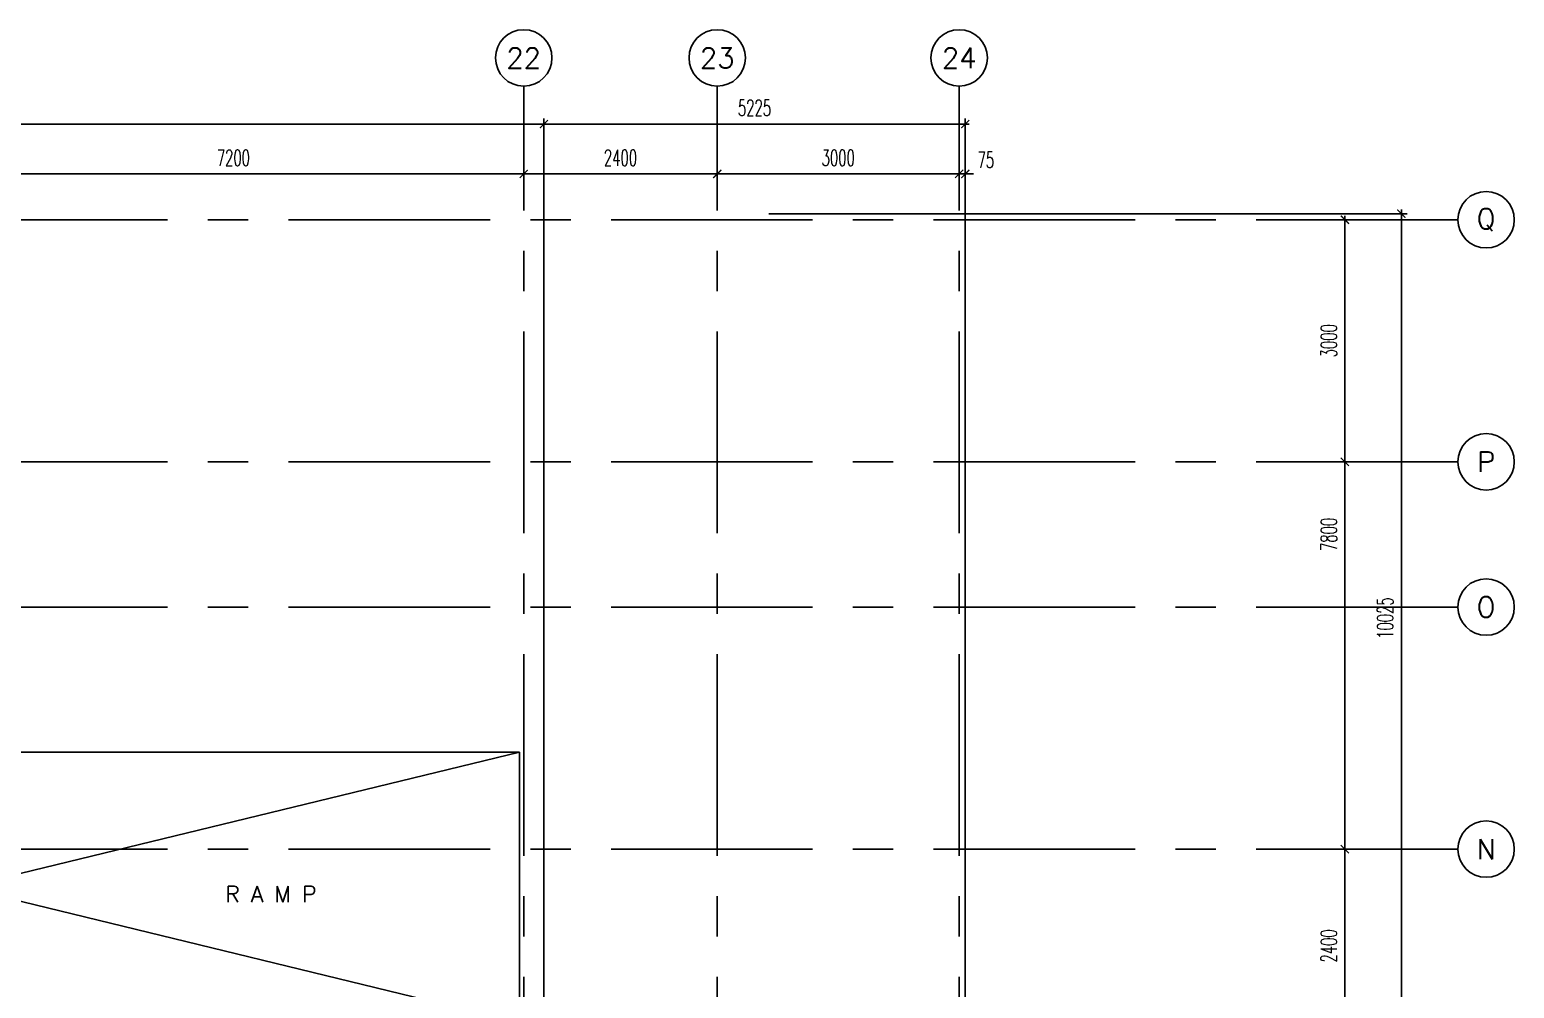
# Model space of a CAD drawing. Extents: x 417866.9 to 417960.2, y 43448 to 43538.2.
# Drawn here: x 417941.81 to 417960.22, y 43526.37 to 43538.25 of the extents above; entities that cross this region are included whole.
import ezdxf
from ezdxf.enums import TextEntityAlignment as Align

# ---------------------------------------------------------------- set-up
doc = ezdxf.new("R2010")
doc.units = 0
doc.header["$MEASUREMENT"] = 0
doc.header["$PDMODE"] = 3
doc.header["$PDSIZE"] = 0.1
doc.linetypes.add('CENTERX2', pattern=[4, 2.5, -0.5, 0.5, -0.5])
doc.layers.get('0').update_dxf_attribs({"color": 11, "linetype": 'CONTINUOUS'})
doc.layers.get('DEFPOINTS').update_dxf_attribs({"color": 11, "linetype": 'CONTINUOUS'})
for name, color, linetype in [('AX-CR', 11, 'CONTINUOUS'), ('AX-DIM', 11, 'CONTINUOUS'), ('AX-TXT', 11, 'CONTINUOUS'), ('AXES', 11, 'CENTERX2'), ('BORDER', 11, 'CONTINUOUS'), ('RM-NAME', 11, 'CONTINUOUS'), ('SLOPE', 11, 'CONTINUOUS'), ('STR', 11, 'CONTINUOUS')]:
    doc.layers.add(name, color=color, linetype=linetype)
doc.styles.add('ROMANS', font='ROMANS.shx', dxfattribs={"width": 0.6})
doc.dimstyles.new('STANDARD in', dxfattribs={"dimtxt": 0.2, "dimasz": 0.1, "dimexe": 0.07, "dimexo": 0.05, "dimgap": 0.1, "dimtad": 1, "dimdec": 0, "dimlfac": 1000, "dimzin": 0, "dimdsep": 46, "dimtxsty": 'ROMANS', "dimblk": 'ARCHTICK', "dimcen": 0.05, "dimdle": 0.05, "dimclrd": 7, "dimclre": 7, "dimclrt": 2, "dimadec": 0, "dimazin": 0, "dimtfac": 1, "dimtdec": 0, "dimtmove": 2, "dimatfit": 3, "dimldrblk": 'ARCHTICK', "dimfxl": 0, "dimtolj": 1, "dimtzin": 0, "dimarcsym": 0})

# ---------------------------------------------------------------- blocks, each defined once
blk = doc.blocks.new('_ARCHTICK')
at = {"color": 0, "linetype": 'ByBlock', "const_width": 0.15}
blk.add_lwpolyline([(-0.5, -0.5), (0.5, 0.5)], dxfattribs=at)
blk = doc.blocks.new('*D195')
at = {"layer": 'AX-DIM', "color": 7, "linetype": 'ByBlock', "lineweight": -2}
for p, q in [((417958.819, 43536.019), (417958.819, 43525.894)), ((417950.976, 43535.969), (417958.889, 43535.969)), ((417958.169, 43525.944), (417958.889, 43525.944))]:
    blk.add_line(p, q, dxfattribs=at)
at = {"layer": 'DEFPOINTS', "color": 0, "linetype": 'ByBlock'}
for p in [(417950.926, 43535.969), (417958.119, 43525.944), (417958.819, 43525.944)]:
    blk.add_point(p, dxfattribs=at)
at = {"layer": 'AX-DIM', "color": 7, "linetype": 'ByBlock', "lineweight": -2, "xscale": 0.1, "yscale": 0.1, "zscale": 0.1}
for p, rotation in [((417958.819, 43535.969), 90), ((417958.819, 43525.944), 270)]:
    blk.add_blockref('_ARCHTICK', p, dxfattribs=dict(at, rotation=rotation))
at = {"layer": 'AX-DIM', "color": 2, "linetype": 'ByBlock', "insert": (417958.619, 43530.957), "char_height": 0.2, "attachment_point": 5, "rotation": 90, "style": 'ROMANS'}
blk.add_mtext('\\A1;10025', dxfattribs=at)
blk = doc.blocks.new('*D184')
at = {"layer": 'AX-DIM', "color": 7, "linetype": 'ByBlock', "lineweight": -2}
for p, q in [((417940.687, 43536.462), (417947.987, 43536.462)), ((417940.737, 43536.112), (417940.737, 43536.532)), ((417947.937, 43536.112), (417947.937, 43536.532))]:
    blk.add_line(p, q, dxfattribs=at)
at = {"layer": 'DEFPOINTS', "color": 0, "linetype": 'ByBlock'}
for p in [(417947.937, 43536.462), (417940.737, 43536.062), (417947.937, 43536.062)]:
    blk.add_point(p, dxfattribs=at)
at = {"layer": 'AX-DIM', "color": 7, "linetype": 'ByBlock', "lineweight": -2, "xscale": 0.1, "yscale": 0.1, "zscale": 0.1, "rotation": 180}
blk.add_blockref('_ARCHTICK', (417940.737, 43536.462), dxfattribs=at)
at = {"layer": 'AX-DIM', "color": 7, "linetype": 'ByBlock', "lineweight": -2, "xscale": 0.1, "yscale": 0.1, "zscale": 0.1}
blk.add_blockref('_ARCHTICK', (417947.937, 43536.462), dxfattribs=at)
at = {"layer": 'AX-DIM', "color": 2, "linetype": 'ByBlock', "insert": (417944.337, 43536.662), "char_height": 0.2, "attachment_point": 5, "style": 'ROMANS'}
blk.add_mtext('\\A1;7200', dxfattribs=at)
blk = doc.blocks.new('*D185')
at = {"layer": 'AX-DIM', "color": 7, "linetype": 'ByBlock', "lineweight": -2}
for p, q in [((417947.887, 43536.462), (417950.387, 43536.462)), ((417947.937, 43536.112), (417947.937, 43536.532)), ((417950.337, 43536.112), (417950.337, 43536.532))]:
    blk.add_line(p, q, dxfattribs=at)
at = {"layer": 'DEFPOINTS', "color": 0, "linetype": 'ByBlock'}
for p in [(417950.337, 43536.462), (417947.937, 43536.062), (417950.337, 43536.062)]:
    blk.add_point(p, dxfattribs=at)
at = {"layer": 'AX-DIM', "color": 7, "linetype": 'ByBlock', "lineweight": -2, "xscale": 0.1, "yscale": 0.1, "zscale": 0.1, "rotation": 180}
blk.add_blockref('_ARCHTICK', (417947.937, 43536.462), dxfattribs=at)
at = {"layer": 'AX-DIM', "color": 7, "linetype": 'ByBlock', "lineweight": -2, "xscale": 0.1, "yscale": 0.1, "zscale": 0.1}
blk.add_blockref('_ARCHTICK', (417950.337, 43536.462), dxfattribs=at)
at = {"layer": 'AX-DIM', "color": 2, "linetype": 'ByBlock', "insert": (417949.137, 43536.662), "char_height": 0.2, "attachment_point": 5, "style": 'ROMANS'}
blk.add_mtext('\\A1;2400', dxfattribs=at)
blk = doc.blocks.new('*D186')
at = {"layer": 'AX-DIM', "color": 7, "linetype": 'ByBlock', "lineweight": -2}
for p, q in [((417950.287, 43536.462), (417953.387, 43536.462)), ((417950.337, 43536.112), (417950.337, 43536.532)), ((417953.337, 43536.112), (417953.337, 43536.532))]:
    blk.add_line(p, q, dxfattribs=at)
at = {"layer": 'DEFPOINTS', "color": 0, "linetype": 'ByBlock'}
for p in [(417953.337, 43536.462), (417950.337, 43536.062), (417953.337, 43536.062)]:
    blk.add_point(p, dxfattribs=at)
at = {"layer": 'AX-DIM', "color": 7, "linetype": 'ByBlock', "lineweight": -2, "xscale": 0.1, "yscale": 0.1, "zscale": 0.1, "rotation": 180}
blk.add_blockref('_ARCHTICK', (417950.337, 43536.462), dxfattribs=at)
at = {"layer": 'AX-DIM', "color": 7, "linetype": 'ByBlock', "lineweight": -2, "xscale": 0.1, "yscale": 0.1, "zscale": 0.1}
blk.add_blockref('_ARCHTICK', (417953.337, 43536.462), dxfattribs=at)
at = {"layer": 'AX-DIM', "color": 2, "linetype": 'ByBlock', "insert": (417951.837, 43536.662), "char_height": 0.2, "attachment_point": 5, "style": 'ROMANS'}
blk.add_mtext('\\A1;3000', dxfattribs=at)
blk = doc.blocks.new('*D187')
at = {"layer": 'AX-DIM', "color": 7, "linetype": 'ByBlock', "lineweight": -2}
for p, q in [((417953.337, 43536.462), (417953.237, 43536.462)), ((417953.337, 43536.112), (417953.337, 43536.532)), ((417953.337, 43536.462), (417953.412, 43536.462)), ((417953.412, 43536.112), (417953.412, 43536.532)), ((417953.412, 43536.462), (417953.512, 43536.462))]:
    blk.add_line(p, q, dxfattribs=at)
at = {"layer": 'DEFPOINTS', "color": 0, "linetype": 'ByBlock'}
for p in [(417953.412, 43536.462), (417953.337, 43536.062), (417953.412, 43536.062)]:
    blk.add_point(p, dxfattribs=at)
at = {"layer": 'AX-DIM', "color": 7, "linetype": 'ByBlock', "lineweight": -2, "xscale": 0.1, "yscale": 0.1, "zscale": 0.1}
blk.add_blockref('_ARCHTICK', (417953.337, 43536.462), dxfattribs=at)
at = {"layer": 'AX-DIM', "color": 7, "linetype": 'ByBlock', "lineweight": -2, "xscale": 0.1, "yscale": 0.1, "zscale": 0.1, "rotation": 180}
blk.add_blockref('_ARCHTICK', (417953.412, 43536.462), dxfattribs=at)
at = {"layer": 'AX-DIM', "color": 2, "linetype": 'ByBlock', "insert": (417953.667, 43536.637), "char_height": 0.2, "attachment_point": 5, "style": 'ROMANS'}
blk.add_mtext('\\A1;75', dxfattribs=at)
blk = doc.blocks.new('AXU')
at = {"layer": 'AX-CR'}
blk.add_circle((0, 350), 350, dxfattribs=at)
at = {"layer": 'AX-TXT', "style": 'ROMANS'}
blk.add_attdef('AX', text='', height=250, dxfattribs=at).set_placement((0, 350), align=Align.MIDDLE)
blk = doc.blocks.new('*D194')
at = {"layer": 'AX-DIM', "color": 7, "lineweight": -2}
for p, q in [((417957.769, 43535.894), (417958.189, 43535.894)), ((417958.119, 43532.844), (417958.119, 43535.944)), ((417957.769, 43532.894), (417958.189, 43532.894))]:
    blk.add_line(p, q, dxfattribs=at)
at = {"layer": 'DEFPOINTS', "color": 0}
for p in [(417957.719, 43535.894), (417958.119, 43535.894), (417957.719, 43532.894)]:
    blk.add_point(p, dxfattribs=at)
at = {"layer": 'AX-DIM', "color": 7, "lineweight": -2, "xscale": 0.1, "yscale": 0.1, "zscale": 0.1}
for p, rotation in [((417958.119, 43535.894), 90), ((417958.119, 43532.894), 270)]:
    blk.add_blockref('_ARCHTICK', p, dxfattribs=dict(at, rotation=rotation))
at = {"layer": 'AX-DIM', "color": 2, "insert": (417957.919, 43534.394), "char_height": 0.2, "attachment_point": 5, "rotation": 90, "style": 'ROMANS'}
blk.add_mtext('\\A1;3000', dxfattribs=at)
blk = doc.blocks.new('AXR')
at = {"layer": 'AX-CR'}
blk.add_circle((350, 0), 350, dxfattribs=at)
at = {"layer": 'AX-TXT', "style": 'ROMANS'}
blk.add_attdef('AX', text='', height=250, dxfattribs=at).set_placement((350, 0), align=Align.MIDDLE)
blk = doc.blocks.new('*D193')
at = {"layer": 'AX-DIM', "color": 7, "lineweight": -2}
for p, q in [((417957.769, 43535.894), (417958.189, 43535.894)), ((417958.119, 43535.944), (417958.119, 43528.044)), ((417957.769, 43528.094), (417958.189, 43528.094))]:
    blk.add_line(p, q, dxfattribs=at)
at = {"layer": 'DEFPOINTS', "color": 0}
for p in [(417957.719, 43535.894), (417957.719, 43528.094), (417958.119, 43528.094)]:
    blk.add_point(p, dxfattribs=at)
at = {"layer": 'AX-DIM', "color": 7, "lineweight": -2, "xscale": 0.1, "yscale": 0.1, "zscale": 0.1}
for p, rotation in [((417958.119, 43535.894), 90), ((417958.119, 43528.094), 270)]:
    blk.add_blockref('_ARCHTICK', p, dxfattribs=dict(at, rotation=rotation))
at = {"layer": 'AX-DIM', "color": 2, "insert": (417957.919, 43531.994), "char_height": 0.2, "attachment_point": 5, "rotation": 90, "style": 'ROMANS'}
blk.add_mtext('\\A1;7800', dxfattribs=at)
blk = doc.blocks.new('*D192')
at = {"layer": 'AX-DIM', "color": 7, "lineweight": -2}
for p, q in [((417957.769, 43528.094), (417958.189, 43528.094)), ((417958.119, 43528.144), (417958.119, 43525.644)), ((417957.769, 43525.694), (417958.189, 43525.694))]:
    blk.add_line(p, q, dxfattribs=at)
at = {"layer": 'DEFPOINTS', "color": 0}
for p in [(417957.719, 43528.094), (417957.719, 43525.694), (417958.119, 43525.694)]:
    blk.add_point(p, dxfattribs=at)
at = {"layer": 'AX-DIM', "color": 7, "lineweight": -2, "xscale": 0.1, "yscale": 0.1, "zscale": 0.1}
for p, rotation in [((417958.119, 43528.094), 90), ((417958.119, 43525.694), 270)]:
    blk.add_blockref('_ARCHTICK', p, dxfattribs=dict(at, rotation=rotation))
at = {"layer": 'AX-DIM', "color": 2, "insert": (417957.919, 43526.894), "char_height": 0.2, "attachment_point": 5, "rotation": 90, "style": 'ROMANS'}
blk.add_mtext('\\A1;2400', dxfattribs=at)
blk = doc.blocks.new('*D191')
at = {"layer": 'AX-DIM', "color": 7, "lineweight": -2}
for p, q in [((417957.769, 43535.894), (417958.189, 43535.894)), ((417958.119, 43535.944), (417958.119, 43532.844)), ((417957.769, 43532.894), (417958.189, 43532.894))]:
    blk.add_line(p, q, dxfattribs=at)
at = {"layer": 'DEFPOINTS', "color": 0}
for p in [(417957.719, 43535.894), (417957.719, 43532.894), (417958.119, 43532.894)]:
    blk.add_point(p, dxfattribs=at)
at = {"layer": 'AX-DIM', "color": 7, "lineweight": -2, "xscale": 0.1, "yscale": 0.1, "zscale": 0.1}
for p, rotation in [((417958.119, 43535.894), 90), ((417958.119, 43532.894), 270)]:
    blk.add_blockref('_ARCHTICK', p, dxfattribs=dict(at, rotation=rotation))
at = {"layer": 'AX-DIM', "color": 2, "insert": (417957.919, 43534.394), "char_height": 0.2, "attachment_point": 5, "rotation": 90, "style": 'ROMANS'}
blk.add_mtext('\\A1;3000', dxfattribs=at)
blk = doc.blocks.new('*D150')
at = {"layer": 'AX-DIM', "color": 7, "lineweight": -2}
for p, q in [((417948.187, 43536.43), (417948.187, 43537.15)), ((417953.412, 43519.144), (417953.412, 43537.15)), ((417948.137, 43537.08), (417953.462, 43537.08))]:
    blk.add_line(p, q, dxfattribs=at)
at = {"layer": 'DEFPOINTS', "color": 0}
for p in [(417953.412, 43537.08), (417948.187, 43536.38), (417953.412, 43519.094)]:
    blk.add_point(p, dxfattribs=at)
at = {"layer": 'AX-DIM', "color": 7, "lineweight": -2, "xscale": 0.1, "yscale": 0.1, "zscale": 0.1, "rotation": 180}
blk.add_blockref('_ARCHTICK', (417948.187, 43537.08), dxfattribs=at)
at = {"layer": 'AX-DIM', "color": 7, "lineweight": -2, "xscale": 0.1, "yscale": 0.1, "zscale": 0.1}
blk.add_blockref('_ARCHTICK', (417953.412, 43537.08), dxfattribs=at)
at = {"layer": 'AX-DIM', "color": 2, "insert": (417950.799, 43537.28), "char_height": 0.2, "attachment_point": 5, "style": 'ROMANS'}
blk.add_mtext('\\A1;5225', dxfattribs=at)
blk = doc.blocks.new('*D149')
at = {"layer": 'AX-DIM', "color": 7, "lineweight": -2}
for p, q in [((417873.497, 43534.597), (417873.497, 43537.15)), ((417948.187, 43524.951), (417948.187, 43537.15)), ((417873.447, 43537.08), (417948.237, 43537.08))]:
    blk.add_line(p, q, dxfattribs=at)
at = {"layer": 'DEFPOINTS', "color": 0}
for p in [(417948.187, 43537.08), (417873.497, 43534.547), (417948.187, 43524.901)]:
    blk.add_point(p, dxfattribs=at)
at = {"layer": 'AX-DIM', "color": 7, "lineweight": -2, "xscale": 0.1, "yscale": 0.1, "zscale": 0.1, "rotation": 180}
blk.add_blockref('_ARCHTICK', (417873.497, 43537.08), dxfattribs=at)
at = {"layer": 'AX-DIM', "color": 7, "lineweight": -2, "xscale": 0.1, "yscale": 0.1, "zscale": 0.1}
blk.add_blockref('_ARCHTICK', (417948.187, 43537.08), dxfattribs=at)
at = {"layer": 'AX-DIM', "color": 2, "insert": (417910.842, 43537.28), "char_height": 0.2, "attachment_point": 5, "style": 'ROMANS'}
blk.add_mtext('\\A1;74690', dxfattribs=at)

msp = doc.modelspace()

# ---------------------------------------------------------------- linework, layer by layer
at = {"layer": 'AXES'}
for p, q in [((417947.9366, 43460.01), (417947.9366, 43537.5491)), ((417950.3366, 43460.01), (417950.3366, 43537.5491)), ((417953.3366, 43460.01), (417953.3366, 43537.5491)), ((417959.5194, 43535.8943), (417889.6966, 43535.8943)), ((417959.5194, 43532.8943), (417889.6966, 43532.8943)), ((417959.5194, 43531.0943), (417889.6966, 43531.0943)), ((417959.5194, 43528.0943), (417889.6966, 43528.0943))]:
    msp.add_line(p, q, dxfattribs=at)
at = {"layer": 'BORDER'}
msp.add_line((417947.8866, 43529.2943), (417925.2116, 43529.2943), dxfattribs=at)
at = {"layer": 'SLOPE', "color": 5}
for q in [(417947.8866, 43529.2943), (417947.8866, 43525.9443)]:
    msp.add_line((417940.9866, 43527.6193), q, dxfattribs=at)
at = {"layer": 'STR'}
msp.add_line((417947.8866, 43525.9443), (417947.8866, 43529.2943), dxfattribs=at)

# ---------------------------------------------------------------- block references
at = {"layer": 'AXES', "xscale": 0.001000000047497451, "yscale": 0.0009999999892897904, "zscale": 0.001}
for name, p, values in [('AXU', (417947.9366, 43537.5491), {'AX': '22'}), ('AXU', (417950.3366, 43537.5491), {'AX': '23'}), ('AXU', (417953.3366, 43537.5491), {'AX': '24'}), ('AXR', (417959.5194, 43535.8943), {'AX': 'Q'}), ('AXR', (417959.5194, 43532.8943), {'AX': 'P'}), ('AXR', (417959.5194, 43531.0943), {'AX': 'O'}), ('AXR', (417959.5194, 43528.0943), {'AX': 'N'})]:
    msp.add_blockref(name, p, dxfattribs=at).add_auto_attribs(values)

# ---------------------------------------------------------------- texts
at = {"layer": 'RM-NAME', "style": 'ROMANS'}
msp.add_text('R A M P', height=0.2, dxfattribs=at).set_placement((417944.2375, 43527.4364))

# ---------------------------------------------------------------- dimensions: what is measured, and where the dimension line sits
at = {"layer": 'AX-DIM'}
for base, p1, p2, picture, middle in [((417948.1866, 43537.0798), (417873.4966, 43534.5472), (417948.1866, 43524.9014), '*D149', (417910.8416, 43537.2798)), ((417953.4116, 43537.0798), (417948.1866, 43536.3798), (417953.4116, 43519.0938), '*D150', (417950.7991, 43537.2798))]:
    dim = msp.add_linear_dim(base=base, p1=p1, p2=p2, dimstyle='STANDARD in', dxfattribs=at)
    dim.commit()
    dim.dimension.update_dxf_attribs({"geometry": picture, "text_midpoint": middle})
at = {"layer": 'AX-DIM', "color": 1, "linetype": 'ByBlock'}
for base, p1, p2, picture, middle in [((417947.9366, 43536.4616), (417940.7366, 43536.0616), (417947.9366, 43536.0616), '*D184', (417944.3366, 43536.6616)), ((417950.3366, 43536.4616), (417947.9366, 43536.0616), (417950.3366, 43536.0616), '*D185', (417949.1366, 43536.6616)), ((417953.3366, 43536.4616), (417950.3366, 43536.0616), (417953.3366, 43536.0616), '*D186', (417951.8366, 43536.6616))]:
    dim = msp.add_linear_dim(base=base, p1=p1, p2=p2, dimstyle='STANDARD in', dxfattribs=at)
    dim.commit()
    dim.dimension.update_dxf_attribs({"geometry": picture, "text_midpoint": middle})
dim = msp.add_linear_dim(base=(417953.4116, 43536.4616), p1=(417953.3366, 43536.0616), p2=(417953.4116, 43536.0616), dimstyle='STANDARD in', dxfattribs=at)
dim.commit()
dim.dimension.update_dxf_attribs({"geometry": '*D187', "text_midpoint": (417953.6669, 43536.6366), "dimtype": 160})
at = {"layer": 'AX-DIM', "linetype": 'ByBlock'}
dim = msp.add_linear_dim(base=(417958.8194, 43525.9443), p1=(417950.9264, 43535.9693), p2=(417958.1194, 43525.9443), angle=270, dimstyle='STANDARD in', dxfattribs=at)
dim.commit()
dim.dimension.update_dxf_attribs({"geometry": '*D195', "text_midpoint": (417958.6194, 43530.9568)})
at = {"layer": 'AX-DIM', "color": 6}
for base, p1, p2, picture, middle in [((417958.1194, 43535.8943), (417957.7194, 43532.8943), (417957.7194, 43535.8943), '*D194', (417957.9194, 43534.3943)), ((417958.1194, 43528.0943), (417957.7194, 43535.8943), (417957.7194, 43528.0943), '*D193', (417957.9194, 43531.9943)), ((417958.1194, 43532.8943), (417957.7194, 43535.8943), (417957.7194, 43532.8943), '*D191', (417957.9194, 43534.3943)), ((417958.1194, 43525.6943), (417957.7194, 43528.0943), (417957.7194, 43525.6943), '*D192', (417957.9194, 43526.8943))]:
    dim = msp.add_linear_dim(base=base, p1=p1, p2=p2, angle=270, dimstyle='STANDARD in', dxfattribs=at)
    dim.commit()
    dim.dimension.update_dxf_attribs({"geometry": picture, "text_midpoint": middle})

doc.saveas('drawing.dxf')
